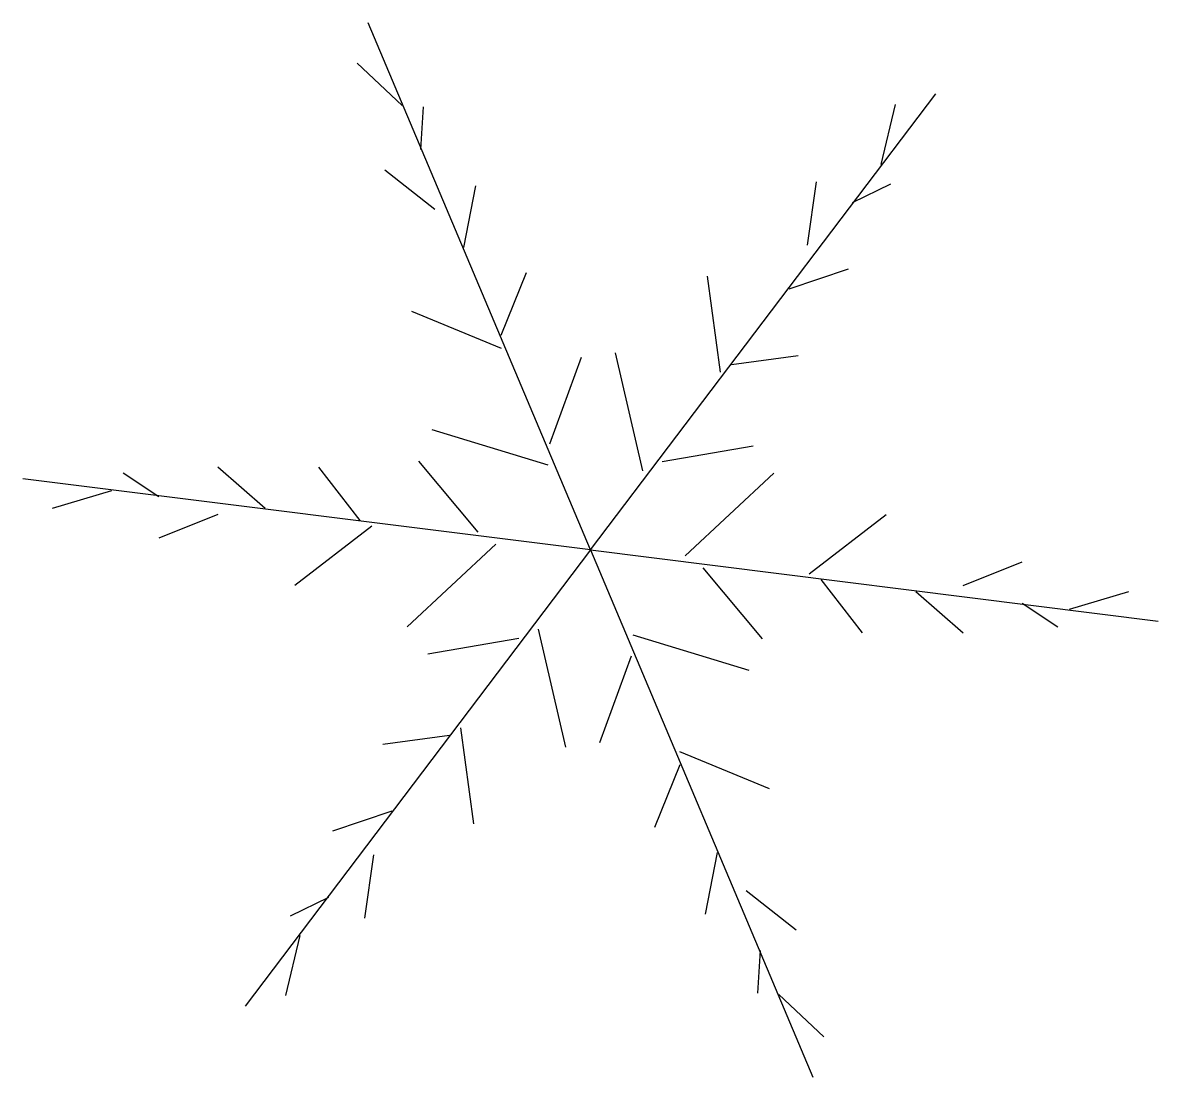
# Model space of a CAD drawing. Extents: x -995 to 995, y -924 to 924.
import ezdxf

# ---------------------------------------------------------------- set-up
doc = ezdxf.new("R2010")
doc.units = 0
doc.header["$MEASUREMENT"] = 0
doc.layers.get('0').update_dxf_attribs({"linetype": 'CONTINUOUS'})

msp = doc.modelspace()

# ---------------------------------------------------------------- linework, layer by layer
for p, q in [((0, 0), (-389.7, 923.7)), ((-329.9, 778.7), (-408.7, 852.9)), ((0, 0), (605.1, 799.4)), ((-297.5, 701.8), (-292.7, 776.3)), ((509.4, 675.1), (534.3, 780.4)), ((-272.6, 596.5), (-360.3, 665.5)), ((-222.2, 529.9), (-200.8, 637.9)), ((380.3, 534.3), (396.2, 644.8)), ((459, 608.5), (526, 641.6)), ((-112.7, 485.4), (-157.2, 375.9)), ((227.6, 311.3), (205.2, 479.8)), ((347.8, 457.3), (452.1, 492.8)), ((-155.8, 352.8), (-312.9, 417.6)), ((91.9, 138.4), (44, 345.6)), ((364, 340.3), (246.9, 324.1)), ((-71.5, 186.1), (-15.6, 338)), ((-73.9, 148.8), (-277.3, 210.8)), ((125.4, 155), (284.9, 182.5)), ((-569.9, 72.5), (-652.8, 145.1)), ((-476.7, 145.1), (-404.1, 51.8)), ((-196.9, 31.1), (-300.5, 155.4)), ((0, 0), (-994.8, 124.4)), ((-756.5, 93.3), (-818.7, 134.7)), ((165.8, -10.4), (321.2, 134.7)), ((-839.4, 103.6), (-943, 72.5)), ((-652.8, 62.2), (-756.5, 20.7)), ((383.4, -41.5), (518.1, 62.2)), ((-383.4, 41.5), (-518.1, -62.2)), ((0, 0), (-605.1, -799.4)), ((-165.8, 10.4), (-321.2, -134.7)), ((0, 0), (994.8, -124.4)), ((0, 0), (389.7, -923.7)), ((196.9, -31.1), (300.5, -155.4)), ((652.8, -62.2), (756.5, -20.7)), ((476.7, -145.1), (404.1, -51.8)), ((569.9, -72.5), (652.8, -145.1)), ((839.4, -103.6), (943, -72.5)), ((756.5, -93.3), (818.7, -134.7)), ((-91.9, -138.4), (-44, -345.6)), ((-125.4, -155), (-284.9, -182.5)), ((73.9, -148.8), (277.3, -210.8)), ((71.5, -186.1), (15.6, -338)), ((-227.6, -311.3), (-205.2, -479.8)), ((-364, -340.3), (-246.9, -324.1)), ((155.8, -352.8), (312.9, -417.6)), ((112.7, -485.4), (157.2, -375.9)), ((-347.8, -457.3), (-452.1, -492.8)), ((-380.3, -534.3), (-396.2, -644.8)), ((222.2, -529.9), (200.8, -637.9)), ((272.6, -596.5), (360.3, -665.5)), ((-459, -608.5), (-526, -641.6)), ((-509.4, -675.1), (-534.3, -780.4)), ((297.5, -701.8), (292.7, -776.3)), ((329.9, -778.7), (408.7, -852.9))]:
    msp.add_line(p, q)

doc.saveas('drawing.dxf')
